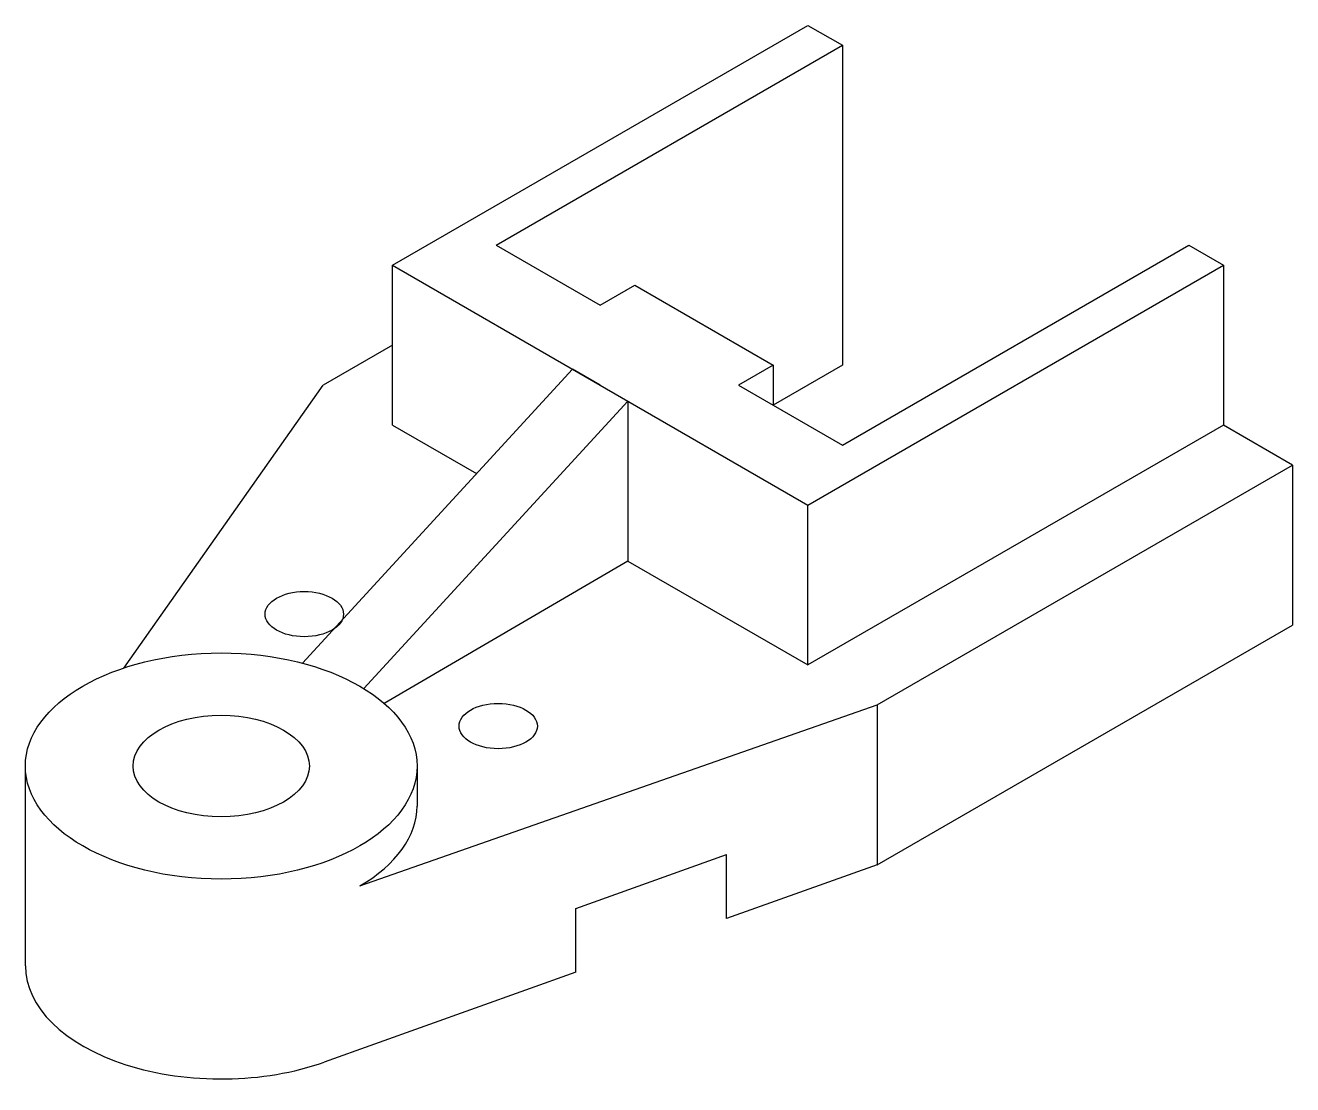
# Model space of a CAD drawing. Header units: inches. Extents: x 100 to 258, y 44 to 177.
import ezdxf

# ---------------------------------------------------------------- set-up
doc = ezdxf.new("R2010")
doc.units = ezdxf.units.IN
doc.header["$MEASUREMENT"] = 0

msp = doc.modelspace()

# ---------------------------------------------------------------- linework, layer by layer
for p, q in [((145.61, 146.75), (197.57, 176.75)), ((197.57, 176.75), (201.9, 174.25)), ((158.6, 149.25), (201.9, 174.25)), ((201.9, 174.25), (201.9, 134.25)), ((158.6, 149.25), (171.59, 141.75)), ((158.6, 149.25), (171.59, 141.75)), ((201.9, 124.25), (245.2, 149.25)), ((245.2, 149.25), (249.53, 146.75)), ((145.61, 126.75), (145.61, 146.75)), ((145.61, 146.75), (197.57, 116.75)), ((197.57, 116.75), (249.53, 146.75)), ((249.53, 146.75), (249.53, 126.75)), ((171.59, 141.75), (175.92, 144.25)), ((175.92, 144.25), (193.24, 134.25)), ((175.92, 144.25), (193.24, 134.25)), ((168.12, 133.75), (134.37, 96.98)), ((171.59, 131.75), (168.12, 133.75)), ((193.24, 134.25), (188.91, 131.75)), ((201.9, 134.25), (193.24, 129.25)), ((193.24, 134.25), (193.24, 129.25)), ((112, 96.37), (136.95, 131.75)), ((171.59, 131.75), (175.05, 129.75)), ((188.91, 131.75), (201.9, 124.25)), ((175.05, 129.75), (142.05, 93.79)), ((175.05, 129.75), (175.05, 109.75)), ((249.53, 126.75), (197.57, 96.75)), ((258.19, 121.75), (258.19, 101.75)), ((197.57, 96.75), (197.57, 116.75)), ((175.05, 109.75), (144.59, 91.95)), ((141.52, 69.11), (206.23, 91.75)), ((206.23, 91.75), (206.23, 71.75)), ((99.7, 84.11), (99.7, 59.11)), ((148.69, 84.11), (148.69, 79.11)), ((168.55, 66.31), (187.39, 73.03)), ((187.39, 65.03), (187.39, 73.03)), ((206.23, 71.75), (187.39, 65.03)), ((168.55, 58.31), (168.55, 66.31)), ((168.55, 58.31), (137.07, 47.08))]:
    msp.add_line(p, q)
for points in [[(145.61, 136.75), (136.95, 131.75)], [(145.61, 126.75), (156.13, 120.68)], [(206.23, 91.75), (258.19, 121.75), (249.53, 126.75)], [(175.05, 109.75), (197.57, 96.75)], [(206.23, 71.75), (258.19, 101.75)]]:
    msp.add_lwpolyline(points)
for centre, major_axis in [((134.59, 103.11), (-4.9, 0)), ((124.2, 84.11), (-24.49, 0)), ((158.84, 89.11), (-4.9, 0)), ((124.2, 84.11), (-11.02, 0))]:
    msp.add_ellipse(centre, major_axis=major_axis, ratio=0.57735)
for centre, start_param, end_param in [((124.2, 79.11), 8.63938, 9.424778), ((124.2, 59.11), 6.283185, 8.407457)]:
    msp.add_ellipse(centre, major_axis=(-24.49, 0), ratio=0.57735, start_param=start_param, end_param=end_param)

doc.saveas('drawing.dxf')
